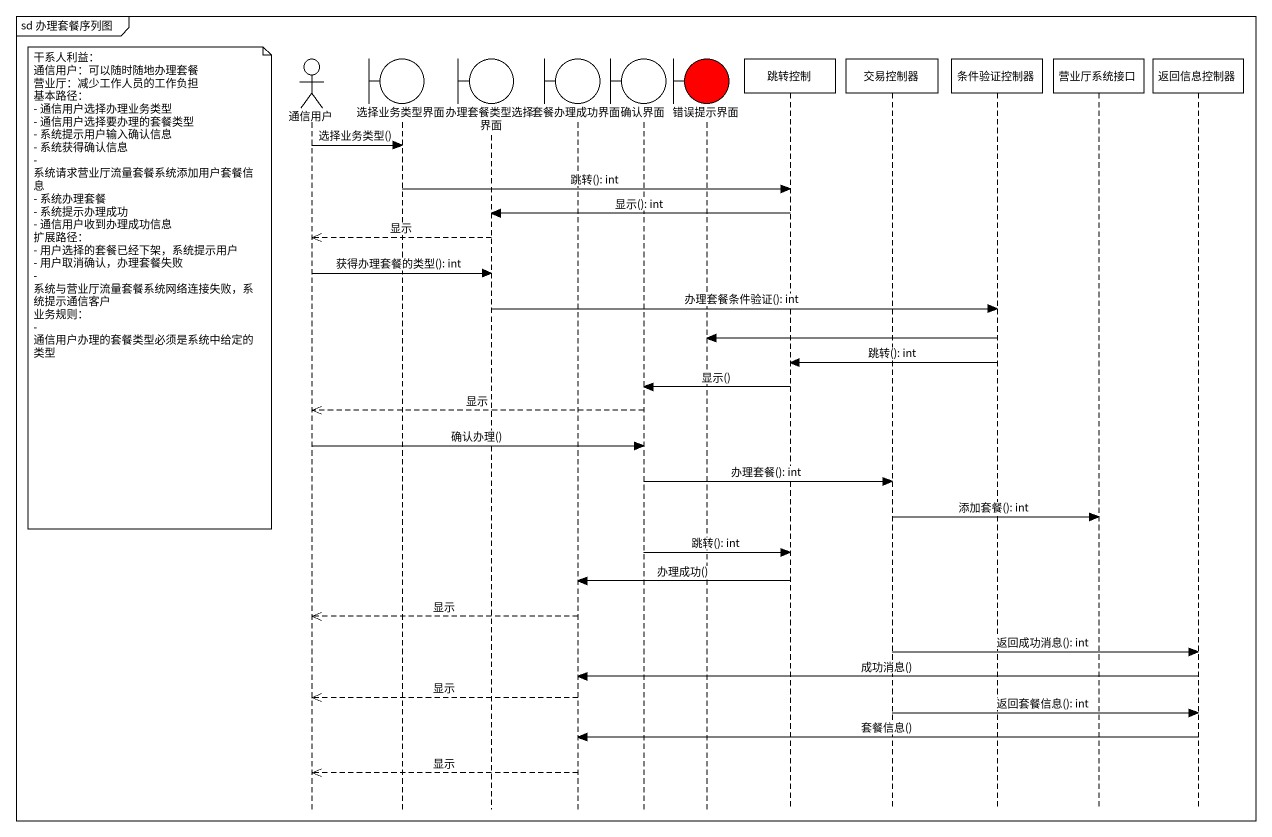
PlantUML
@startuml
mainframe sd 办理套餐序列图
hide footbox
actor 通信用户
boundary 选择业务类型界面
boundary 办理套餐类型选择界面
boundary 套餐办理成功界面
boundary 确认界面
boundary 错误提示界面 #FF0000
participant 跳转控制
participant 交易控制器
participant 条件验证控制器
participant 营业厅系统接口
participant 返回信息控制器

通信用户 -> 选择业务类型界面 : 选择业务类型()
选择业务类型界面 -> 跳转控制 : 跳转(): int
跳转控制 -> 办理套餐类型选择界面 : 显示(): int
办理套餐类型选择界面 -->> 通信用户 : 显示
通信用户 -> 办理套餐类型选择界面 : 获得办理套餐的类型(): int
note left of 通信用户
  干系人利益：
  通信用户：可以随时随地办理套餐
  营业厅：减少工作人员的工作负担
  基本路径：
  - 通信用户选择办理业务类型
  - 通信用户选择要办理的套餐类型
  - 系统提示用户输入确认信息
  - 系统获得确认信息
  - 系统请求营业厅流量套餐系统添加用户套餐信息
  - 系统办理套餐
  - 系统提示办理成功
  - 通信用户收到办理成功信息
  扩展路径：
  - 用户选择的套餐已经下架，系统提示用户
  - 用户取消确认，办理套餐失败
  - 系统与营业厅流量套餐系统网络连接失败，系统提示通信客户
  业务规则：
  - 通信用户办理的套餐类型必须是系统中给定的类型
end note
办理套餐类型选择界面 -> 条件验证控制器 : 办理套餐条件验证(): int
条件验证控制器 -> 错误提示界面
条件验证控制器 -> 跳转控制 : 跳转(): int
跳转控制 -> 确认界面 : 显示()
确认界面 -->> 通信用户 : 显示
通信用户 -> 确认界面 : 确认办理()
确认界面 -> 交易控制器 : 办理套餐(): int
交易控制器 -> 营业厅系统接口 : 添加套餐(): int
确认界面 -> 跳转控制 : 跳转(): int
跳转控制 -> 套餐办理成功界面 : 办理成功()
套餐办理成功界面 -->> 通信用户 : 显示
交易控制器 -> 返回信息控制器 : 返回成功消息(): int
返回信息控制器 -> 套餐办理成功界面 : 成功消息()
套餐办理成功界面 -->> 通信用户 : 显示
交易控制器 -> 返回信息控制器 : 返回套餐信息(): int
返回信息控制器 -> 套餐办理成功界面 : 套餐信息()
套餐办理成功界面 -->> 通信用户 : 显示
@enduml
